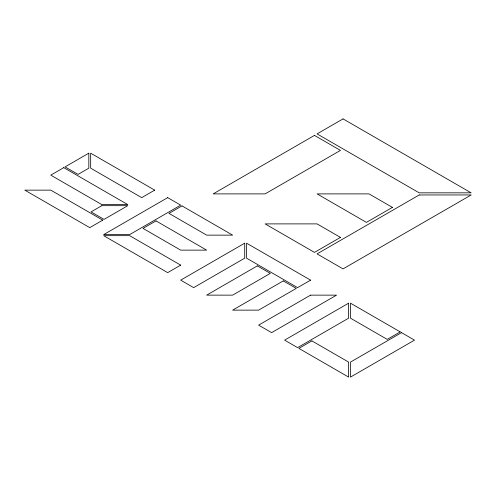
<?xml version="1.0" encoding="UTF-8"?>
<svg xmlns="http://www.w3.org/2000/svg" width="496" height="496" viewBox="0 0 496 496"><rect width="100%" height="100%" fill="white"/><g stroke="black" fill="none" stroke-linecap="round" stroke-linejoin="round"><path stroke-width="0.74" d="M63.767 167.642L50.778 175.144L101.823 204.612L127.801 204.612L63.767 167.642M88.827 153.171L65.069 166.892L78.058 174.394L88.827 168.175L88.827 153.171M101.823 205.673L91.053 211.891L104.042 219.393L127.801 205.673L101.823 205.673M102.74 220.143L89.751 227.639L24.8 190.142L50.778 190.142L102.74 220.143M154.696 190.142L141.707 197.644L90.669 168.175L90.669 153.171L154.696 190.142M167.691 197.644L103.658 234.608L129.636 234.608L180.68 205.139L167.691 197.644M155.998 220.894L143.009 228.389L180.68 250.139L206.665 250.139L155.998 220.894M181.982 205.89L168.987 213.392L206.665 235.141L232.643 235.141L181.982 205.89M314.476 135.396L213.156 193.893L265.112 193.893L340.454 150.393L314.476 135.396M343.052 118.891L317.074 133.895L419.163 192.832L471.126 192.832L343.052 118.891M180.68 265.137L167.691 272.639L103.658 235.668L129.636 235.668L180.68 265.137M244.714 243.17L180.68 280.141L193.669 287.637L244.714 258.168L244.714 243.17M257.325 265.887L206.658 295.139L232.636 295.139L270.314 273.389L257.325 265.887M340.454 237.392L314.476 252.39L265.112 223.888L317.074 223.888L340.454 237.392M392.417 207.39L366.439 222.388L317.074 193.893L369.036 193.893L392.417 207.39M419.238 194.953L317.074 253.89L343.052 268.888L471.2 194.953L419.238 194.953M283.303 280.891L232.643 310.136L258.621 310.136L296.292 288.387L283.303 280.891M310.583 280.141L297.594 287.637L246.549 258.168L246.549 243.17L310.583 280.141M310.583 295.139L258.621 325.14L271.61 332.636L336.561 295.139L310.583 295.139M348.632 303.168L284.605 340.138L297.594 347.634L348.632 318.165L348.632 303.168M311.879 340.888L298.89 348.384L348.632 377.109L348.632 362.105L311.879 340.888M400.216 331.886L387.221 339.388L350.474 318.165L350.474 303.168L400.216 331.886M401.512 332.636L350.474 362.105L350.474 377.109L414.501 340.138L401.512 332.636"/></g></svg>
